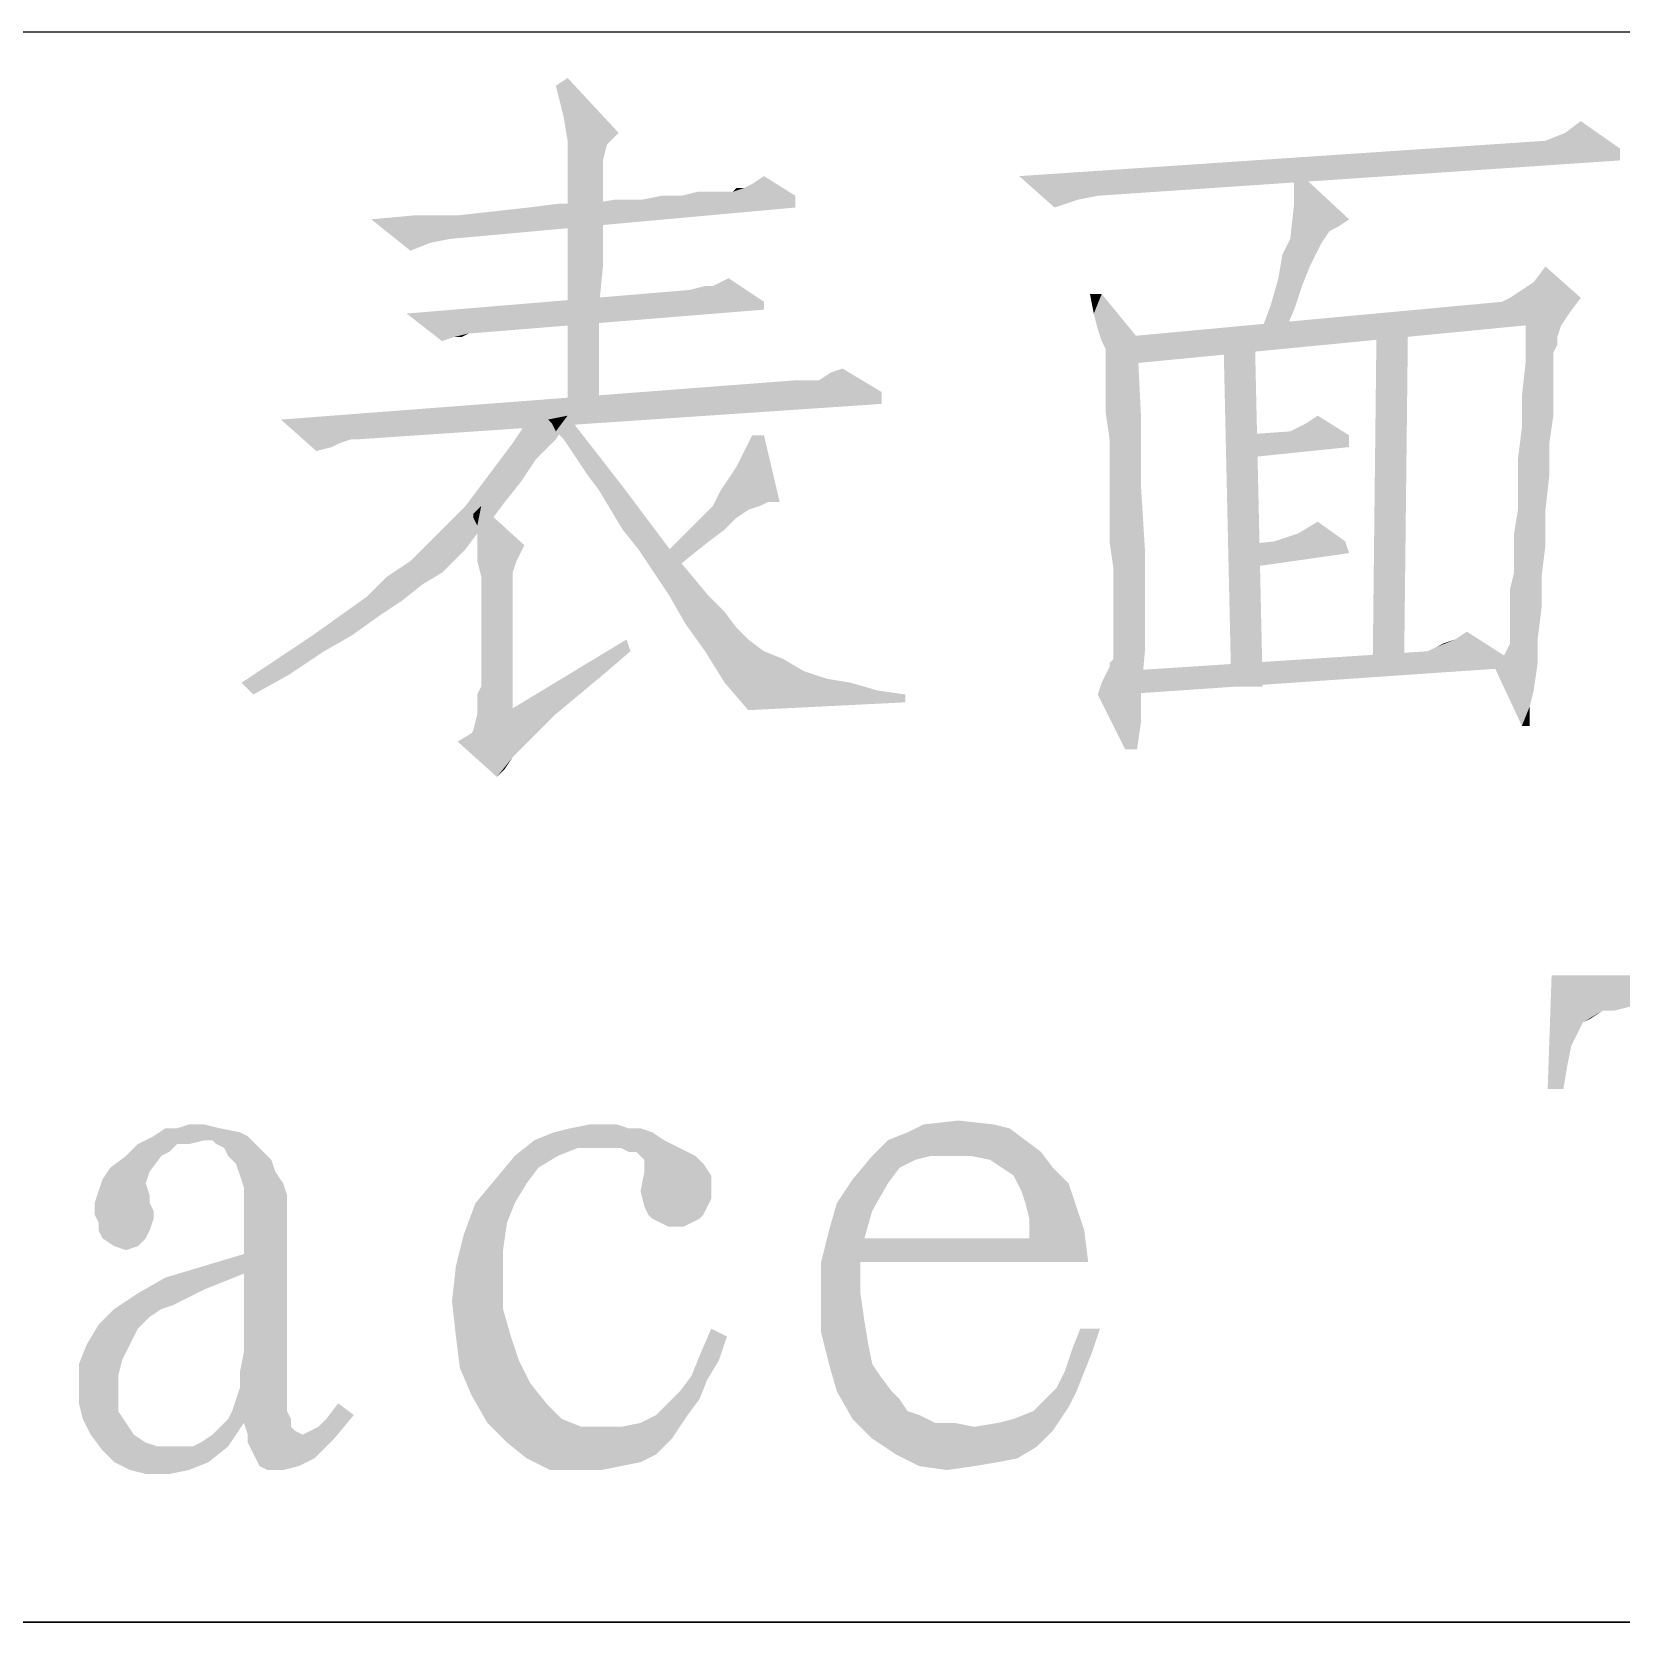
# Model space of a CAD drawing. Header units: millimetres. Extents: x 336 to 634, y 189 to 399.
# Drawn here: x 582.3 to 588.29, y 255.18 to 261.18 of the extents above; entities that cross this region are included whole.
import ezdxf

# ---------------------------------------------------------------- set-up
doc = ezdxf.new("R2010")
doc.units = ezdxf.units.MM

msp = doc.modelspace()

# ---------------------------------------------------------------- linework, layer by layer
at = {"color": 2, "linetype": 'Continuous'}
for p, q in [((448.54988, 261.17577), (628.54988, 261.17577)), ((448.54988, 255.17577), (628.54988, 255.17577))]:
    msp.add_line(p, q, dxfattribs=at)
at = {"color": 7, "linetype": 'Continuous'}
msp.add_line((448.54993, 255.17685), (628.54993, 255.17685), dxfattribs=at)
for points in [[(584.2889, 260.91281), (584.27408, 260.97207), (584.31853, 261.0017)], [(584.30371, 260.85355), (584.2889, 260.91281), (584.31853, 261.0017)], [(584.30371, 260.85355), (584.31853, 261.0017), (584.51112, 260.79429)], [(584.51112, 260.79429), (584.31853, 260.76466), (584.30371, 260.85355)], [(588.08149, 260.79429), (588.14075, 260.83873), (588.2889, 260.73503)], [(584.31853, 260.76466), (584.51112, 260.79429), (584.46668, 260.74985)], [(584.46668, 260.74985), (584.31853, 260.67577), (584.31853, 260.76466)], [(588.2889, 260.73503), (586.02223, 260.63133), (588.00742, 260.76466)], [(588.2889, 260.73503), (588.00742, 260.76466), (588.08149, 260.79429)], [(584.46668, 260.74985), (584.45186, 260.69059), (584.31853, 260.67577)], [(588.2889, 260.73503), (588.2889, 260.69059), (586.02223, 260.63133)], [(584.31853, 260.67577), (584.45186, 260.69059), (584.45186, 260.66096)], [(584.45186, 260.66096), (584.31853, 259.72762), (584.31853, 260.67577)], [(584.45186, 260.66096), (584.45186, 260.6017), (584.31853, 259.72762)], [(586.02223, 260.63133), (588.2889, 260.69059), (586.31853, 260.55725)], [(587.05927, 260.52762), (587.05927, 260.66096), (587.26668, 260.46836)], [(584.45186, 260.6017), (584.45186, 260.52762), (584.31853, 259.72762)], [(584.98519, 260.58688), (584.94075, 260.57207), (584.95557, 260.58688)], [(585.17779, 260.55725), (584.94075, 260.57207), (584.98519, 260.58688)], [(585.17779, 260.55725), (584.98519, 260.58688), (585.01482, 260.6017)], [(585.01482, 260.6017), (585.05927, 260.63133), (585.17779, 260.55725)], [(586.02223, 260.63133), (586.31853, 260.55725), (586.24445, 260.54244)], [(586.24445, 260.54244), (586.15557, 260.51281), (586.02223, 260.63133)], [(584.17038, 260.51281), (584.40742, 260.52762), (585.17779, 260.55725)], [(584.17038, 260.51281), (585.17779, 260.55725), (585.17779, 260.51281)], [(584.40742, 260.52762), (584.17038, 260.51281), (584.2889, 260.52762)], [(584.45186, 260.52762), (584.45186, 260.42392), (584.31853, 259.72762)], [(584.40742, 260.52762), (584.60001, 260.54244), (585.17779, 260.55725)], [(584.60001, 260.54244), (584.40742, 260.52762), (584.49631, 260.54244)], [(584.74816, 260.55725), (585.17779, 260.55725), (584.60001, 260.54244)], [(584.74816, 260.55725), (584.60001, 260.54244), (584.67408, 260.55725)], [(584.91112, 260.57207), (584.94075, 260.57207), (584.74816, 260.55725)], [(584.89631, 260.57207), (584.91112, 260.57207), (584.74816, 260.55725)], [(584.85186, 260.57207), (584.89631, 260.57207), (584.74816, 260.55725)], [(584.85186, 260.57207), (584.74816, 260.55725), (584.80742, 260.57207)], [(585.17779, 260.55725), (584.74816, 260.55725), (584.94075, 260.57207)], [(587.26668, 260.46836), (587.04445, 260.39429), (587.05927, 260.52762)], [(583.57779, 260.46836), (583.90371, 260.48318), (585.17779, 260.51281)], [(583.57779, 260.46836), (585.17779, 260.51281), (583.87408, 260.39429)], [(583.90371, 260.48318), (583.57779, 260.46836), (583.74075, 260.48318)], [(583.57779, 260.46836), (583.87408, 260.39429), (583.80001, 260.37947)], [(583.80001, 260.37947), (583.72594, 260.34985), (583.57779, 260.46836)], [(583.90371, 260.48318), (584.03705, 260.49799), (585.17779, 260.51281)], [(585.17779, 260.51281), (584.03705, 260.49799), (584.17038, 260.51281)], [(587.26668, 260.46836), (587.22223, 260.43873), (587.04445, 260.39429)], [(584.45186, 260.42392), (584.45186, 260.29059), (584.31853, 259.72762)], [(587.22223, 260.43873), (587.1926, 260.42392), (587.04445, 260.39429)], [(587.04445, 260.39429), (587.1926, 260.42392), (587.16297, 260.37947)], [(587.16297, 260.37947), (587.01482, 260.33503), (587.04445, 260.39429)], [(587.16297, 260.37947), (587.14816, 260.34985), (587.01482, 260.33503)], [(587.01482, 260.33503), (587.14816, 260.34985), (587.11853, 260.29059)], [(584.45186, 260.29059), (584.43705, 260.14244), (584.31853, 259.72762)], [(587.11853, 260.29059), (587.00001, 260.24614), (587.01482, 260.33503)], [(587.00001, 260.24614), (587.11853, 260.29059), (587.0889, 260.21651)], [(587.96297, 260.23133), (588.00742, 260.29059), (588.14075, 260.17207)], [(585.05927, 260.15725), (584.86668, 260.21651), (584.89631, 260.23133)], [(584.89631, 260.23133), (584.92594, 260.24614), (585.05927, 260.15725)], [(587.0889, 260.21651), (586.97038, 260.14244), (587.00001, 260.24614)], [(588.14075, 260.17207), (587.91853, 260.2017), (587.96297, 260.23133)], [(585.05927, 260.15725), (583.71112, 260.11281), (584.77779, 260.2017)], [(584.86668, 260.21651), (584.77779, 260.2017), (584.83705, 260.21651)], [(585.05927, 260.15725), (584.77779, 260.2017), (584.86668, 260.21651)], [(586.33334, 260.18688), (586.30371, 260.11281), (586.2889, 260.18688)], [(586.31853, 260.05355), (586.30371, 260.11281), (586.33334, 260.18688)], [(586.31853, 260.05355), (586.33334, 260.18688), (586.46668, 260.02392)], [(586.97038, 260.14244), (587.0889, 260.21651), (587.05927, 260.12762)], [(588.14075, 260.17207), (587.84445, 260.15725), (587.87408, 260.17207)], [(587.84445, 260.15725), (588.14075, 260.17207), (588.09631, 260.11281)], [(588.14075, 260.17207), (587.87408, 260.17207), (587.91853, 260.2017)], [(585.05927, 260.15725), (585.05927, 260.12762), (583.71112, 260.11281)], [(583.94816, 260.03873), (583.71112, 260.11281), (585.05927, 260.12762)], [(583.71112, 260.11281), (583.94816, 260.03873), (583.8889, 260.02392)], [(583.8889, 260.02392), (583.84445, 260.0091), (583.71112, 260.11281)], [(583.94816, 260.03873), (585.05927, 260.12762), (583.96297, 260.03873)], [(584.43705, 260.14244), (584.43705, 259.96466), (584.31853, 259.72762)], [(588.09631, 260.11281), (586.40742, 260.02392), (587.84445, 260.15725)], [(588.09631, 260.11281), (587.93334, 260.06836), (586.40742, 260.02392)], [(587.05927, 260.12762), (586.92594, 260.02392), (586.97038, 260.14244)], [(586.92594, 260.02392), (587.05927, 260.12762), (587.01482, 260.02392)], [(587.93334, 260.06836), (588.09631, 260.11281), (588.06668, 260.06836)], [(586.46668, 260.02392), (586.33334, 260.0091), (586.31853, 260.05355)], [(586.40742, 260.02392), (587.93334, 260.06836), (586.40742, 259.92022)], [(587.4889, 260.08318), (587.35557, 258.77947), (587.37038, 260.08318)], [(587.35557, 258.77947), (587.4889, 260.08318), (587.47408, 258.77947)], [(588.06668, 260.06836), (588.05186, 260.02392), (587.93334, 259.93503)], [(588.06668, 260.06836), (587.93334, 259.93503), (587.93334, 260.06836)], [(583.8889, 260.02392), (583.94816, 260.03873), (583.91853, 260.02392)], [(586.34816, 259.97947), (586.33334, 260.0091), (586.46668, 260.02392)], [(586.34816, 259.96466), (586.34816, 259.97947), (586.46668, 260.02392)], [(586.34816, 259.93503), (586.34816, 259.96466), (586.46668, 260.02392)], [(586.34816, 259.89059), (586.34816, 259.93503), (586.46668, 260.02392)], [(586.34816, 259.81651), (586.34816, 259.89059), (586.46668, 260.02392)], [(586.34816, 259.74244), (586.34816, 259.81651), (586.46668, 260.02392)], [(586.34816, 259.74244), (586.46668, 260.02392), (586.48149, 259.72762)], [(586.91112, 260.02392), (586.82223, 258.7054), (586.7926, 260.02392)], [(586.82223, 258.7054), (586.91112, 260.02392), (586.94075, 258.7054)], [(588.05186, 260.02392), (588.05186, 259.99429), (587.93334, 259.93503)], [(588.05186, 259.99429), (588.03705, 259.96466), (587.93334, 259.93503)], [(584.43705, 259.96466), (584.43705, 259.75725), (584.31853, 259.72762)], [(588.03705, 259.93503), (588.03705, 259.87577), (587.91853, 259.8017)], [(588.03705, 259.93503), (587.91853, 259.8017), (587.93334, 259.93503)], [(587.93334, 259.93503), (588.03705, 259.96466), (588.03705, 259.93503)], [(585.26668, 259.86096), (585.50371, 259.81651), (583.23705, 259.71281)], [(585.22223, 259.86096), (585.26668, 259.86096), (583.23705, 259.71281)], [(585.22223, 259.86096), (583.23705, 259.71281), (585.17779, 259.86096)], [(585.26668, 259.86096), (585.31112, 259.89059), (585.35557, 259.9054)], [(585.26668, 259.86096), (585.35557, 259.9054), (585.50371, 259.81651)], [(587.91853, 259.8017), (588.03705, 259.87577), (588.03705, 259.8017)], [(585.50371, 259.81651), (585.50371, 259.77207), (583.23705, 259.71281)], [(588.03705, 259.8017), (588.03705, 259.72762), (587.91853, 259.68318)], [(588.03705, 259.8017), (587.91853, 259.68318), (587.91853, 259.8017)], [(583.50371, 259.63874), (583.23705, 259.71281), (585.50371, 259.77207)], [(583.50371, 259.63874), (585.50371, 259.77207), (583.53334, 259.63874)], [(584.33334, 259.72762), (584.11112, 259.62392), (584.20001, 259.75725)], [(586.48149, 259.72762), (586.36297, 259.63873), (586.34816, 259.74244)], [(583.23705, 259.71281), (583.50371, 259.63874), (583.45927, 259.62392)], [(583.45927, 259.62392), (583.37038, 259.59429), (583.23705, 259.71281)], [(584.33334, 259.72762), (584.27408, 259.63874), (584.11112, 259.62392)], [(584.25927, 259.69799), (584.24445, 259.71281), (584.31853, 259.72762)], [(584.27408, 259.66836), (584.25927, 259.69799), (584.31853, 259.72762)], [(584.30371, 259.63874), (584.27408, 259.66836), (584.31853, 259.72762)], [(584.33334, 259.59429), (584.30371, 259.63874), (584.31853, 259.72762)], [(584.33334, 259.59429), (584.31853, 259.72762), (584.42223, 259.59429)], [(586.36297, 259.52022), (586.36297, 259.63873), (586.48149, 259.72762)], [(586.36297, 259.52022), (586.48149, 259.72762), (586.48149, 259.46096)], [(587.26668, 259.65355), (587.04445, 259.66836), (587.10371, 259.69799)], [(587.10371, 259.69799), (587.14816, 259.72762), (587.26668, 259.65355)], [(588.02223, 259.62392), (587.90371, 259.56466), (587.91853, 259.68318)], [(587.91853, 259.68318), (588.03705, 259.72762), (588.02223, 259.62392)], [(583.45927, 259.62392), (583.42964, 259.6091), (583.37038, 259.59429)], [(584.20001, 259.56466), (584.02223, 259.5054), (584.11112, 259.62392)], [(584.11112, 259.62392), (584.27408, 259.63874), (584.20001, 259.56466)], [(584.89631, 259.44614), (584.95557, 259.53503), (585.05927, 259.65355)], [(585.07408, 259.4017), (584.89631, 259.44614), (585.05927, 259.65355)], [(585.05927, 259.65355), (584.95557, 259.53503), (585.01482, 259.65355)], [(585.07408, 259.4017), (585.05927, 259.65355), (585.11853, 259.4017)], [(587.26668, 259.65355), (586.83705, 259.65355), (587.04445, 259.66836)], [(587.26668, 259.65355), (587.26668, 259.6091), (586.83705, 259.56466)], [(587.26668, 259.65355), (586.83705, 259.56466), (586.83705, 259.65355)], [(587.90371, 259.56466), (588.02223, 259.62392), (588.02223, 259.5054)], [(584.02223, 259.5054), (584.20001, 259.56466), (584.14075, 259.47577)], [(584.42223, 259.59429), (584.36297, 259.54985), (584.33334, 259.59429)], [(584.3926, 259.5054), (584.36297, 259.54985), (584.42223, 259.59429)], [(584.3926, 259.5054), (584.42223, 259.59429), (584.52594, 259.46096)], [(588.02223, 259.5054), (587.90371, 259.46096), (587.90371, 259.56466)], [(584.14075, 259.47577), (583.93334, 259.38688), (584.02223, 259.5054)], [(584.52594, 259.46096), (584.43705, 259.44614), (584.3926, 259.5054)], [(586.48149, 259.46096), (586.36297, 259.38688), (586.36297, 259.52022)], [(587.90371, 259.37207), (587.90371, 259.46096), (588.02223, 259.5054)], [(587.90371, 259.37207), (588.02223, 259.5054), (588.00742, 259.37207)], [(584.14075, 259.47577), (584.08149, 259.4017), (583.93334, 259.38688)], [(584.48149, 259.37207), (584.43705, 259.44614), (584.52594, 259.46096)], [(584.48149, 259.37207), (584.52594, 259.46096), (584.61482, 259.34244)], [(585.07408, 259.4017), (584.86668, 259.38688), (584.89631, 259.44614)], [(586.36297, 259.25355), (586.36297, 259.38688), (586.48149, 259.46096)], [(586.36297, 259.25355), (586.48149, 259.46096), (586.49631, 259.22392)], [(584.03705, 259.34244), (583.82964, 259.28318), (583.93334, 259.38688)], [(583.93334, 259.38688), (584.08149, 259.4017), (584.03705, 259.34244)], [(583.96297, 259.34244), (583.96297, 259.35725), (583.9926, 259.38688)], [(583.97779, 259.31281), (583.96297, 259.34244), (583.9926, 259.38688)], [(583.97779, 259.26836), (583.97779, 259.31281), (583.9926, 259.38688)], [(583.97779, 259.26836), (583.9926, 259.38688), (584.15557, 259.23873)], [(585.04445, 259.38688), (585.00001, 259.37207), (584.80742, 259.32762)], [(585.04445, 259.38688), (584.80742, 259.32762), (584.86668, 259.38688)], [(584.86668, 259.38688), (585.07408, 259.4017), (585.04445, 259.38688)], [(583.82964, 259.28318), (584.03705, 259.34244), (583.97779, 259.28318)], [(584.61482, 259.34244), (584.52594, 259.29799), (584.48149, 259.37207)], [(584.58519, 259.22392), (584.52594, 259.29799), (584.61482, 259.34244)], [(584.58519, 259.22392), (584.61482, 259.34244), (584.70371, 259.22392)], [(584.91112, 259.29799), (584.74816, 259.26836), (584.80742, 259.32762)], [(585.00001, 259.37207), (584.95557, 259.34244), (584.80742, 259.32762)], [(584.80742, 259.32762), (584.95557, 259.34244), (584.91112, 259.29799)], [(587.07408, 259.28318), (587.14816, 259.32762), (587.25186, 259.25355)], [(588.00742, 259.37207), (587.8889, 259.28318), (587.90371, 259.37207)], [(587.8889, 259.28318), (588.00742, 259.37207), (588.00742, 259.23873)], [(583.97779, 259.28318), (583.78519, 259.23873), (583.82964, 259.28318)], [(583.78519, 259.23873), (583.97779, 259.28318), (583.93334, 259.22392)], [(584.15557, 259.23873), (583.97779, 259.22392), (583.97779, 259.26836)], [(584.85186, 259.25355), (584.65927, 259.17947), (584.74816, 259.26836)], [(584.74816, 259.26836), (584.91112, 259.29799), (584.85186, 259.25355)], [(587.25186, 259.25355), (586.98519, 259.25355), (587.07408, 259.28318)], [(588.00742, 259.23873), (587.8889, 259.2091), (587.8889, 259.28318)], [(583.93334, 259.22392), (583.72594, 259.17947), (583.78519, 259.23873)], [(583.72594, 259.17947), (583.93334, 259.22392), (583.8889, 259.17947)], [(583.97779, 259.17947), (583.97779, 259.22392), (584.15557, 259.23873)], [(583.97779, 259.17947), (584.15557, 259.23873), (584.12594, 259.17947)], [(584.70371, 259.22392), (584.64445, 259.13503), (584.58519, 259.22392)], [(584.64445, 259.13503), (584.70371, 259.22392), (584.77779, 259.13503)], [(584.85186, 259.25355), (584.77779, 259.19429), (584.65927, 259.17947)], [(586.49631, 259.22392), (586.37779, 259.14985), (586.36297, 259.25355)], [(586.37779, 259.04614), (586.37779, 259.14985), (586.49631, 259.22392)], [(586.37779, 259.04614), (586.49631, 259.22392), (586.49631, 259.01651)], [(587.25186, 259.25355), (586.85186, 259.23873), (586.98519, 259.25355)], [(586.85186, 259.23873), (587.25186, 259.25355), (587.26668, 259.2091)], [(587.26668, 259.2091), (586.85186, 259.14985), (586.85186, 259.23873)], [(587.8889, 259.13503), (587.8889, 259.2091), (588.00742, 259.23873)], [(587.8889, 259.13503), (588.00742, 259.23873), (587.9926, 259.12022)], [(583.8889, 259.17947), (583.84445, 259.13503), (583.63705, 259.12021)], [(583.8889, 259.17947), (583.63705, 259.12021), (583.72594, 259.17947)], [(584.12594, 259.17947), (583.9926, 259.12021), (583.97779, 259.17947)], [(584.12594, 259.17947), (584.11112, 259.13503), (583.9926, 259.12021)], [(584.65927, 259.17947), (584.77779, 259.19429), (584.6889, 259.12021)], [(583.77038, 259.09059), (583.56297, 259.04614), (583.63705, 259.12021)], [(583.56297, 259.04614), (583.77038, 259.09059), (583.69631, 259.03133)], [(583.63705, 259.12021), (583.84445, 259.13503), (583.77038, 259.09059)], [(583.9926, 259.12021), (584.11112, 259.13503), (584.11112, 259.1054)], [(584.11112, 259.1054), (583.9926, 259.04614), (583.9926, 259.12021)], [(584.11112, 259.1054), (584.11112, 259.07577), (583.9926, 259.04614)], [(584.77779, 259.13503), (584.70371, 259.04614), (584.64445, 259.13503)], [(584.70371, 259.04614), (584.77779, 259.13503), (584.85186, 259.04614)], [(587.9926, 259.12022), (587.87408, 259.07577), (587.8889, 259.13503)], [(587.87408, 259.01651), (587.87408, 259.07577), (587.9926, 259.12022)], [(587.87408, 259.01651), (587.9926, 259.12022), (587.9926, 259.0017)], [(583.69631, 259.03133), (583.45927, 258.97207), (583.56297, 259.04614)], [(583.45927, 258.97207), (583.69631, 259.03133), (583.60742, 258.97207)], [(583.9926, 259.04614), (584.11112, 259.07577), (584.11112, 259.01651)], [(584.11112, 259.01651), (583.9926, 258.97207), (583.9926, 259.04614)], [(584.85186, 259.04614), (584.76297, 258.94244), (584.70371, 259.04614)], [(584.85186, 259.04614), (584.91112, 258.98688), (584.76297, 258.94244)], [(586.49631, 259.01651), (586.37779, 258.95725), (586.37779, 259.04614)], [(583.60742, 258.97207), (583.35557, 258.89799), (583.45927, 258.97207)], [(583.35557, 258.89799), (583.60742, 258.97207), (583.50371, 258.89799)], [(583.9926, 258.97207), (584.11112, 259.01651), (584.11112, 258.95725)], [(584.11112, 258.95725), (583.9926, 258.88318), (583.9926, 258.97207)], [(584.76297, 258.94244), (584.91112, 258.98688), (584.95557, 258.92762)], [(586.37779, 258.89799), (586.37779, 258.95725), (586.49631, 259.01651)], [(586.37779, 258.85355), (586.37779, 258.89799), (586.49631, 259.01651)], [(586.37779, 258.85355), (586.49631, 259.01651), (586.49631, 258.83873)], [(587.9926, 259.0017), (587.87408, 258.97207), (587.87408, 259.01651)], [(587.87408, 258.94244), (587.87408, 258.97207), (587.9926, 259.0017)], [(587.87408, 258.91281), (587.87408, 258.94244), (587.9926, 259.0017)], [(587.87408, 258.89799), (587.87408, 258.91281), (587.9926, 259.0017)], [(587.87408, 258.88318), (587.87408, 258.89799), (587.9926, 259.0017)], [(587.87408, 258.88318), (587.9926, 259.0017), (587.97779, 258.88318)], [(583.9926, 258.88318), (584.11112, 258.95725), (584.11112, 258.86836)], [(584.95557, 258.92762), (584.83705, 258.83873), (584.76297, 258.94244)], [(584.95557, 258.92762), (585.00001, 258.88318), (584.83705, 258.83873)], [(587.66668, 258.88318), (587.71112, 258.91281), (587.91853, 258.77947)], [(583.50371, 258.89799), (583.40001, 258.83873), (583.22223, 258.80911)], [(583.50371, 258.89799), (583.22223, 258.80911), (583.35557, 258.89799)], [(584.55557, 258.83873), (583.90371, 258.49799), (584.54075, 258.88318)], [(584.11112, 258.86836), (583.9926, 258.82392), (583.9926, 258.88318)], [(583.9926, 258.76466), (583.9926, 258.82392), (584.11112, 258.86836)], [(583.9926, 258.76466), (584.11112, 258.86836), (584.11112, 258.76466)], [(584.83705, 258.83873), (585.00001, 258.88318), (585.05927, 258.83873)], [(586.49631, 258.83873), (586.37779, 258.8091), (586.37779, 258.85355)], [(587.56297, 258.83873), (587.5926, 258.85355), (587.66668, 258.88318)], [(587.91853, 258.77947), (587.56297, 258.83873), (587.66668, 258.88318)], [(587.5926, 258.85355), (587.62223, 258.86836), (587.66668, 258.88318)], [(587.84445, 258.8091), (587.85927, 258.83873), (587.97779, 258.88318)], [(587.84445, 258.8091), (587.97779, 258.88318), (587.97779, 258.79429)], [(587.85927, 258.83873), (587.87408, 258.86836), (587.97779, 258.88318)], [(587.97779, 258.88318), (587.87408, 258.86836), (587.87408, 258.88318)], [(583.26668, 258.74985), (583.0889, 258.72022), (583.22223, 258.80911)], [(583.22223, 258.80911), (583.40001, 258.83873), (583.26668, 258.74985)], [(584.55557, 258.83873), (584.45186, 258.74985), (583.90371, 258.49799)], [(585.05927, 258.83873), (584.91112, 258.72022), (584.83705, 258.83873)], [(585.05927, 258.83873), (585.13334, 258.80911), (584.91112, 258.72022)], [(585.13334, 258.80911), (585.20742, 258.76466), (584.91112, 258.72022)], [(586.31853, 258.67577), (586.33334, 258.72022), (586.49631, 258.83873)], [(586.31853, 258.67577), (586.49631, 258.83873), (586.48149, 258.67577)], [(586.33334, 258.72022), (586.34816, 258.74985), (586.49631, 258.83873)], [(586.34816, 258.74985), (586.36297, 258.77947), (586.49631, 258.83873)], [(586.36297, 258.79429), (586.37779, 258.8091), (586.49631, 258.83873)], [(586.36297, 258.77947), (586.36297, 258.79429), (586.49631, 258.83873)], [(587.91853, 258.77947), (586.42223, 258.76466), (587.56297, 258.83873)], [(587.97779, 258.79429), (587.81482, 258.77947), (587.84445, 258.8091)], [(587.81482, 258.77947), (587.97779, 258.79429), (587.96297, 258.69059)], [(583.0889, 258.72022), (583.26668, 258.74985), (583.13334, 258.67577)], [(584.45186, 258.74985), (584.36297, 258.67577), (583.90371, 258.49799)], [(583.97779, 258.67577), (583.9926, 258.7054), (584.11112, 258.76466)], [(583.97779, 258.67577), (584.11112, 258.76466), (584.11112, 258.66096)], [(584.11112, 258.76466), (583.9926, 258.7054), (583.9926, 258.76466)], [(585.20742, 258.76466), (585.29631, 258.73503), (584.91112, 258.72022)], [(584.91112, 258.72022), (585.29631, 258.73503), (585.38519, 258.72022)], [(585.38519, 258.72022), (585.00001, 258.61651), (584.91112, 258.72022)], [(585.38519, 258.72022), (585.4889, 258.69059), (585.00001, 258.61651)], [(586.42223, 258.76466), (587.91853, 258.77947), (586.40742, 258.67577)], [(587.96297, 258.69059), (587.91853, 258.55725), (587.81482, 258.77947)], [(584.36297, 258.67577), (584.27408, 258.6017), (583.90371, 258.49799)], [(583.96297, 258.54244), (583.97779, 258.6017), (584.11112, 258.66096)], [(583.96297, 258.54244), (584.11112, 258.66096), (584.11112, 258.52762)], [(584.11112, 258.66096), (583.97779, 258.64614), (583.97779, 258.67577)], [(583.97779, 258.61651), (583.97779, 258.64614), (584.11112, 258.66096)], [(583.97779, 258.6017), (583.97779, 258.61651), (584.11112, 258.66096)], [(585.4889, 258.69059), (585.5926, 258.67577), (585.00001, 258.61651)], [(585.5926, 258.67577), (585.5926, 258.64614), (585.00001, 258.61651)], [(586.48149, 258.67577), (586.42223, 258.46836), (586.31853, 258.67577)], [(586.48149, 258.67577), (586.48149, 258.57207), (586.42223, 258.46836)], [(587.96297, 258.69059), (587.94816, 258.63133), (587.91853, 258.55725)], [(584.27408, 258.6017), (584.21482, 258.54244), (583.90371, 258.49799)], [(587.91853, 258.55725), (587.94816, 258.63133), (587.94816, 258.55725)], [(583.90371, 258.49799), (584.21482, 258.54244), (584.15557, 258.48318)], [(584.11112, 258.52762), (583.93334, 258.48318), (583.96297, 258.54244)], [(586.42223, 258.46836), (586.48149, 258.57207), (586.46668, 258.46836)], [(583.90371, 258.49799), (584.15557, 258.48318), (584.11112, 258.43873)], [(584.11112, 258.43873), (584.05186, 258.36466), (583.90371, 258.49799)], [(584.11112, 258.43873), (584.08149, 258.39429), (584.05186, 258.36466)], [(588.14911, 257.43873), (588.01578, 257.18688), (588.0306, 257.61651)], [(588.0306, 257.61651), (589.14171, 257.61651), (588.22319, 257.48318)], [(588.0306, 257.61651), (588.22319, 257.48318), (588.14911, 257.43873)], [(589.14171, 257.61651), (588.32689, 257.49799), (588.22319, 257.48318)], [(588.22319, 257.48318), (588.17874, 257.45355), (588.14911, 257.43873)], [(588.22319, 257.48318), (588.32689, 257.49799), (588.26763, 257.48318)], [(588.14911, 257.43873), (588.1343, 257.4091), (588.01578, 257.18688)], [(588.1343, 257.4091), (588.10467, 257.34985), (588.01578, 257.18688)], [(588.10467, 257.34985), (588.08986, 257.27577), (588.01578, 257.18688)], [(588.01578, 257.18688), (588.08986, 257.27577), (588.07504, 257.18688)], [(582.94911, 257.05355), (582.84541, 257.03873), (582.88986, 257.05355)], [(582.84541, 257.03873), (582.94911, 257.05355), (583.00837, 257.03873)], [(584.46023, 257.05355), (584.50467, 257.05355), (584.32689, 257.03873)], [(584.46023, 257.05355), (584.32689, 257.03873), (584.40097, 257.05355)], [(584.32689, 257.03873), (584.50467, 257.05355), (584.54911, 257.03873)], [(585.92689, 257.05355), (585.98615, 257.03873), (585.60097, 257.02392)], [(585.92689, 257.05355), (585.60097, 257.02392), (585.66023, 257.05355)], [(585.66023, 257.05355), (585.79356, 257.06836), (585.92689, 257.05355)], [(583.11208, 257.0091), (582.94911, 256.99429), (582.69726, 256.97947)], [(583.11208, 257.0091), (582.69726, 256.97947), (582.75652, 257.0091)], [(582.84541, 256.97947), (582.69726, 256.97947), (582.94911, 256.99429)], [(583.00837, 257.03873), (583.08245, 257.02392), (582.75652, 257.0091)], [(582.84541, 257.03873), (583.00837, 257.03873), (582.75652, 257.0091)], [(582.84541, 257.03873), (582.75652, 257.0091), (582.80097, 257.03873)], [(582.75652, 257.0091), (583.08245, 257.02392), (583.11208, 257.0091)], [(582.84541, 256.97947), (582.94911, 256.99429), (582.88986, 256.97947)], [(582.97874, 256.99429), (582.94911, 256.99429), (583.11208, 257.0091)], [(582.99356, 256.97947), (582.97874, 256.99429), (583.11208, 257.0091)], [(582.99356, 256.97947), (583.11208, 257.0091), (583.14171, 256.97947)], [(584.35652, 256.96466), (584.11948, 256.93503), (584.19356, 256.99429)], [(584.638, 257.02392), (584.19356, 256.99429), (584.26763, 257.02392)], [(584.19356, 256.99429), (584.638, 257.02392), (584.68245, 256.99429)], [(584.19356, 256.99429), (584.68245, 256.99429), (584.35652, 256.96466)], [(584.54911, 257.03873), (584.59356, 257.03873), (584.26763, 257.02392)], [(584.54911, 257.03873), (584.26763, 257.02392), (584.32689, 257.03873)], [(584.26763, 257.02392), (584.59356, 257.03873), (584.638, 257.02392)], [(584.44541, 256.96466), (584.35652, 256.96466), (584.68245, 256.99429)], [(584.48986, 256.96466), (584.44541, 256.96466), (584.68245, 256.99429)], [(584.51948, 256.96466), (584.48986, 256.96466), (584.68245, 256.99429)], [(584.51948, 256.96466), (584.68245, 256.99429), (584.74171, 256.96466)], [(586.04541, 256.99429), (586.10467, 256.94985), (585.46763, 256.93503)], [(586.04541, 256.99429), (585.46763, 256.93503), (585.52689, 256.99429)], [(585.52689, 256.99429), (585.60097, 257.02392), (585.98615, 257.03873)], [(585.52689, 256.99429), (585.98615, 257.03873), (586.04541, 256.99429)], [(582.78615, 256.93503), (582.59356, 256.89059), (582.65282, 256.93503)], [(582.59356, 256.89059), (582.78615, 256.93503), (582.74171, 256.87577)], [(582.84541, 256.97947), (582.81578, 256.94985), (582.65282, 256.93503)], [(582.84541, 256.97947), (582.65282, 256.93503), (582.69726, 256.97947)], [(582.65282, 256.93503), (582.81578, 256.94985), (582.78615, 256.93503)], [(583.14171, 256.97947), (583.02319, 256.96466), (582.99356, 256.97947)], [(583.02319, 256.96466), (583.14171, 256.97947), (583.17134, 256.94985)], [(583.17134, 256.94985), (583.038, 256.93503), (583.02319, 256.96466)], [(583.038, 256.93503), (583.17134, 256.94985), (583.20097, 256.92022)], [(583.20097, 256.92022), (583.06763, 256.9054), (583.038, 256.93503)], [(583.06763, 256.9054), (583.20097, 256.92022), (583.21578, 256.87577)], [(584.28245, 256.93503), (584.20837, 256.89059), (584.04541, 256.84614)], [(584.28245, 256.93503), (584.04541, 256.84614), (584.11948, 256.93503)], [(584.11948, 256.93503), (584.35652, 256.96466), (584.28245, 256.93503)], [(584.74171, 256.96466), (584.54911, 256.94985), (584.51948, 256.96466)], [(584.57874, 256.94985), (584.54911, 256.94985), (584.74171, 256.96466)], [(584.59356, 256.93503), (584.57874, 256.94985), (584.74171, 256.96466)], [(584.59356, 256.93503), (584.74171, 256.96466), (584.80097, 256.93503)], [(584.80097, 256.93503), (584.60837, 256.92022), (584.59356, 256.93503)], [(584.60837, 256.9054), (584.60837, 256.92022), (584.80097, 256.93503)], [(584.60837, 256.9054), (584.80097, 256.93503), (584.8306, 256.9054)], [(585.6306, 256.92022), (585.39356, 256.84614), (585.46763, 256.93503)], [(585.6306, 256.92022), (585.57134, 256.89059), (585.39356, 256.84614)], [(585.68986, 256.93503), (585.46763, 256.93503), (586.10467, 256.94985)], [(585.46763, 256.93503), (585.68986, 256.93503), (585.6306, 256.92022)], [(585.76393, 256.93503), (585.68986, 256.93503), (586.10467, 256.94985)], [(585.838, 256.93503), (585.76393, 256.93503), (586.10467, 256.94985)], [(585.91208, 256.92022), (585.838, 256.93503), (586.10467, 256.94985)], [(585.95652, 256.89059), (585.91208, 256.92022), (586.10467, 256.94985)], [(585.95652, 256.89059), (586.10467, 256.94985), (586.14911, 256.89059)], [(582.74171, 256.87577), (582.56393, 256.84614), (582.59356, 256.89059)], [(582.56393, 256.84614), (582.74171, 256.87577), (582.72689, 256.83133)], [(583.21578, 256.87577), (583.08245, 256.86096), (583.06763, 256.9054)], [(583.08245, 256.86096), (583.21578, 256.87577), (583.24541, 256.83133)], [(583.24541, 256.83133), (583.09726, 256.81651), (583.08245, 256.86096)], [(584.04541, 256.84614), (584.20837, 256.89059), (584.16393, 256.83133)], [(584.86023, 256.86096), (584.59356, 256.8017), (584.60837, 256.87577)], [(584.86023, 256.86096), (584.86023, 256.81651), (584.59356, 256.8017)], [(584.8306, 256.9054), (584.60837, 256.87577), (584.60837, 256.9054)], [(584.60837, 256.87577), (584.8306, 256.9054), (584.86023, 256.86096)], [(585.39356, 256.84614), (585.57134, 256.89059), (585.52689, 256.83133)], [(586.14911, 256.89059), (586.00097, 256.86096), (585.95652, 256.89059)], [(586.00097, 256.86096), (586.14911, 256.89059), (586.20837, 256.83133)], [(586.20837, 256.83133), (586.0306, 256.8017), (586.00097, 256.86096)], [(582.74171, 256.78688), (582.5343, 256.75725), (582.54911, 256.8017)], [(582.72689, 256.83133), (582.54911, 256.8017), (582.56393, 256.84614)], [(582.54911, 256.8017), (582.72689, 256.83133), (582.74171, 256.78688)], [(583.09726, 256.81651), (583.24541, 256.83133), (583.26023, 256.78688)], [(583.26023, 256.78688), (583.09726, 256.75725), (583.09726, 256.81651)], [(584.16393, 256.83133), (583.97134, 256.75725), (584.04541, 256.84614)], [(583.97134, 256.75725), (584.16393, 256.83133), (584.11948, 256.75725)], [(584.59356, 256.8017), (584.86023, 256.81651), (584.86023, 256.77207)], [(584.86023, 256.77207), (584.60837, 256.74244), (584.59356, 256.8017)], [(585.52689, 256.83133), (585.3343, 256.75725), (585.39356, 256.84614)], [(585.3343, 256.75725), (585.52689, 256.83133), (585.46763, 256.72762)], [(586.04541, 256.75725), (586.0306, 256.8017), (586.20837, 256.83133)], [(586.04541, 256.75725), (586.20837, 256.83133), (586.238, 256.74244)], [(582.5343, 256.75725), (582.74171, 256.78688), (582.74171, 256.75725)], [(582.74171, 256.75725), (582.75652, 256.72762), (582.5343, 256.71281)], [(582.74171, 256.75725), (582.5343, 256.71281), (582.5343, 256.75725)], [(583.09726, 256.75725), (583.26023, 256.78688), (583.26023, 256.72762)], [(583.26023, 256.72762), (583.09726, 256.56466), (583.09726, 256.75725)], [(584.11948, 256.75725), (584.08986, 256.68318), (583.92689, 256.63873)], [(584.11948, 256.75725), (583.92689, 256.63873), (583.97134, 256.75725)], [(584.60837, 256.74244), (584.86023, 256.77207), (584.84541, 256.74244)], [(584.84541, 256.74244), (584.62319, 256.71281), (584.60837, 256.74244)], [(584.62319, 256.71281), (584.84541, 256.74244), (584.8306, 256.71281)], [(585.46763, 256.72762), (585.30467, 256.65355), (585.3343, 256.75725)], [(586.238, 256.74244), (586.06023, 256.69799), (586.04541, 256.75725)], [(586.06023, 256.69799), (586.238, 256.74244), (586.26763, 256.65355)], [(582.5343, 256.71281), (582.75652, 256.72762), (582.75652, 256.69799)], [(582.75652, 256.69799), (582.54911, 256.68318), (582.5343, 256.71281)], [(582.54911, 256.65355), (582.54911, 256.68318), (582.75652, 256.69799)], [(582.54911, 256.65355), (582.75652, 256.69799), (582.74171, 256.65355)], [(583.08245, 256.12022), (583.09726, 256.19429), (583.26023, 256.72762)], [(583.08245, 256.06096), (583.08245, 256.12022), (583.26023, 256.72762)], [(583.08245, 256.06096), (583.26023, 256.72762), (583.26023, 255.97207)], [(583.09726, 256.49059), (583.09726, 256.56466), (583.26023, 256.72762)], [(583.09726, 256.37207), (583.09726, 256.49059), (583.26023, 256.72762)], [(583.09726, 256.28318), (583.09726, 256.37207), (583.26023, 256.72762)], [(583.09726, 256.19429), (583.09726, 256.28318), (583.26023, 256.72762)], [(583.92689, 256.63873), (584.08986, 256.68318), (584.07504, 256.57947)], [(584.8306, 256.71281), (584.638, 256.69799), (584.62319, 256.71281)], [(584.638, 256.69799), (584.8306, 256.71281), (584.81578, 256.69799)], [(584.81578, 256.69799), (584.66763, 256.68318), (584.638, 256.69799)], [(584.69726, 256.66836), (584.66763, 256.68318), (584.81578, 256.69799)], [(584.69726, 256.66836), (584.81578, 256.69799), (584.75652, 256.66836)], [(585.30467, 256.65355), (585.46763, 256.72762), (585.438, 256.62392)], [(586.26763, 256.65355), (586.06023, 256.62392), (586.06023, 256.69799)], [(582.74171, 256.65355), (582.56393, 256.62392), (582.54911, 256.65355)], [(582.56393, 256.62392), (582.74171, 256.65355), (582.72689, 256.62392)], [(582.72689, 256.62392), (582.60837, 256.59429), (582.56393, 256.62392)], [(582.60837, 256.59429), (582.72689, 256.62392), (582.69726, 256.59429)], [(584.07504, 256.57947), (583.89726, 256.52022), (583.92689, 256.63873)], [(585.438, 256.62392), (585.27504, 256.53503), (585.30467, 256.65355)], [(585.438, 256.62392), (586.06023, 256.62392), (585.27504, 256.53503)], [(585.42319, 256.53503), (585.27504, 256.53503), (586.06023, 256.62392)], [(586.28245, 256.53503), (585.42319, 256.53503), (586.06023, 256.62392)], [(586.06023, 256.62392), (586.26763, 256.65355), (586.28245, 256.53503)], [(582.69726, 256.59429), (582.65282, 256.57947), (582.60837, 256.59429)], [(583.09726, 256.49059), (582.94911, 256.52022), (583.09726, 256.56466)], [(583.89726, 256.52022), (584.07504, 256.57947), (584.07504, 256.46096)], [(583.09726, 256.49059), (582.80097, 256.47577), (582.94911, 256.52022)], [(584.07504, 256.46096), (583.88245, 256.38688), (583.89726, 256.52022)], [(585.42319, 256.53503), (585.42319, 256.41651), (585.27504, 256.4017)], [(585.42319, 256.53503), (585.27504, 256.4017), (585.27504, 256.53503)], [(583.02319, 256.46096), (582.69726, 256.41651), (582.80097, 256.47577)], [(583.02319, 256.46096), (582.94911, 256.43133), (582.69726, 256.41651)], [(582.80097, 256.47577), (583.09726, 256.49059), (583.02319, 256.46096)], [(583.88245, 256.38688), (584.07504, 256.46096), (584.07504, 256.35725)], [(582.88986, 256.4017), (582.60837, 256.35725), (582.69726, 256.41651)], [(582.88986, 256.4017), (582.8306, 256.37207), (582.60837, 256.35725)], [(582.69726, 256.41651), (582.94911, 256.43133), (582.88986, 256.4017)], [(584.07504, 256.35725), (583.89726, 256.25355), (583.88245, 256.38688)], [(585.27504, 256.4017), (585.42319, 256.41651), (585.438, 256.31281)], [(585.438, 256.31281), (585.27504, 256.26836), (585.27504, 256.4017)], [(582.78615, 256.35725), (582.74171, 256.32762), (582.54911, 256.29799)], [(582.78615, 256.35725), (582.54911, 256.29799), (582.60837, 256.35725)], [(582.54911, 256.29799), (582.74171, 256.32762), (582.71208, 256.29799)], [(582.60837, 256.35725), (582.8306, 256.37207), (582.78615, 256.35725)], [(583.89726, 256.25355), (584.07504, 256.35725), (584.10467, 256.25355)], [(582.71208, 256.29799), (582.69726, 256.28318), (582.50467, 256.22392)], [(582.71208, 256.29799), (582.50467, 256.22392), (582.54911, 256.29799)], [(582.50467, 256.22392), (582.69726, 256.28318), (582.66763, 256.22392)], [(584.91948, 256.25355), (584.81578, 256.17947), (584.86023, 256.28318)], [(585.27504, 256.26836), (585.438, 256.31281), (585.45282, 256.22392)], [(585.45282, 256.22392), (585.30467, 256.14985), (585.27504, 256.26836)], [(586.32689, 256.28318), (586.22319, 256.2091), (586.25282, 256.28318)], [(586.22319, 256.2091), (586.32689, 256.28318), (586.29726, 256.19429)], [(582.66763, 256.22392), (582.638, 256.16466), (582.47504, 256.14985)], [(582.66763, 256.22392), (582.47504, 256.14985), (582.50467, 256.22392)], [(584.10467, 256.25355), (583.91208, 256.13503), (583.89726, 256.25355)], [(584.10467, 256.25355), (584.1343, 256.16466), (583.91208, 256.13503)], [(584.81578, 256.17947), (584.91948, 256.25355), (584.88986, 256.16466)], [(585.30467, 256.14985), (585.45282, 256.22392), (585.46763, 256.14985)], [(586.29726, 256.19429), (586.19356, 256.12022), (586.22319, 256.2091)], [(582.47504, 256.14985), (582.638, 256.16466), (582.62319, 256.1054)], [(582.62319, 256.1054), (582.47504, 256.07577), (582.47504, 256.14985)], [(583.91208, 256.13503), (584.1343, 256.16466), (584.17874, 256.07577)], [(584.88986, 256.16466), (584.78615, 256.1054), (584.81578, 256.17947)], [(584.78615, 256.1054), (584.88986, 256.16466), (584.84541, 256.09059)], [(585.46763, 256.14985), (585.3343, 256.04614), (585.30467, 256.14985)], [(585.46763, 256.14985), (585.49726, 256.1054), (585.3343, 256.04614)], [(586.19356, 256.12022), (586.29726, 256.19429), (586.26763, 256.12022)], [(582.47504, 256.07577), (582.62319, 256.1054), (582.62319, 256.03133)], [(584.17874, 256.07577), (583.95652, 256.03133), (583.91208, 256.13503)], [(584.84541, 256.09059), (584.74171, 256.04614), (584.78615, 256.1054)], [(584.74171, 256.04614), (584.84541, 256.09059), (584.81578, 256.01651)], [(585.3343, 256.04614), (585.49726, 256.1054), (585.54171, 256.04614)], [(586.26763, 256.12022), (586.16393, 256.06096), (586.19356, 256.12022)], [(586.16393, 256.06096), (586.26763, 256.12022), (586.238, 256.04614)], [(582.62319, 256.03133), (582.47504, 256.0017), (582.47504, 256.07577)], [(582.47504, 256.0017), (582.62319, 256.03133), (582.62319, 255.97207)], [(583.05282, 255.97207), (583.06763, 256.01651), (583.08245, 256.06096)], [(583.26023, 255.97207), (583.05282, 255.97207), (583.08245, 256.06096)], [(583.95652, 256.03133), (584.17874, 256.07577), (584.238, 256.0017)], [(584.238, 256.0017), (584.01578, 255.92762), (583.95652, 256.03133)], [(584.81578, 256.01651), (584.69726, 256.0017), (584.74171, 256.04614)], [(585.54171, 256.04614), (585.39356, 255.94244), (585.3343, 256.04614)], [(585.54171, 256.04614), (585.57134, 256.01651), (585.39356, 255.94244)], [(586.238, 256.04614), (586.11948, 256.01651), (586.16393, 256.06096)], [(586.11948, 256.01651), (586.238, 256.04614), (586.20837, 255.98688)], [(582.62319, 255.97207), (582.48986, 255.94244), (582.47504, 256.0017)], [(582.48986, 255.94244), (582.62319, 255.97207), (582.65282, 255.92762)], [(583.26023, 255.97207), (583.038, 255.94244), (583.05282, 255.97207)], [(583.038, 255.94244), (583.26023, 255.97207), (583.27504, 255.94244)], [(583.51208, 255.95725), (583.40837, 255.94244), (583.45282, 256.0017)], [(584.238, 256.0017), (584.29726, 255.94244), (584.01578, 255.92762)], [(584.65282, 255.95725), (584.69726, 256.0017), (584.81578, 256.01651)], [(584.65282, 255.95725), (584.81578, 256.01651), (584.77134, 255.95725)], [(585.57134, 256.01651), (585.60097, 255.97207), (585.39356, 255.94244)], [(585.60097, 255.97207), (585.64541, 255.95725), (585.39356, 255.94244)], [(586.00097, 255.94244), (586.07504, 255.97207), (586.20837, 255.98688)], [(586.00097, 255.94244), (586.20837, 255.98688), (586.17874, 255.94244)], [(586.20837, 255.98688), (586.07504, 255.97207), (586.11948, 256.01651)], [(582.65282, 255.92762), (582.51948, 255.88318), (582.48986, 255.94244)], [(582.51948, 255.88318), (582.65282, 255.92762), (582.68245, 255.88318)], [(582.90467, 255.83873), (582.9343, 255.85355), (583.09726, 255.92762)], [(582.90467, 255.83873), (583.09726, 255.92762), (583.038, 255.83873)], [(582.9343, 255.85355), (582.97874, 255.88318), (583.09726, 255.92762)], [(582.97874, 255.88318), (583.00837, 255.91281), (583.09726, 255.92762)], [(583.09726, 255.92762), (583.00837, 255.91281), (583.038, 255.94244)], [(583.038, 255.94244), (583.27504, 255.94244), (583.09726, 255.92762)], [(583.09726, 255.92762), (583.27504, 255.94244), (583.27504, 255.91281)], [(583.27504, 255.91281), (583.11208, 255.88318), (583.09726, 255.92762)], [(583.27504, 255.91281), (583.28986, 255.89799), (583.11208, 255.88318)], [(583.31948, 255.88318), (583.34911, 255.89799), (583.51208, 255.95725)], [(583.31948, 255.88318), (583.51208, 255.95725), (583.438, 255.86836)], [(583.34911, 255.89799), (583.37874, 255.91281), (583.51208, 255.95725)], [(583.37874, 255.91281), (583.40837, 255.94244), (583.51208, 255.95725)], [(584.01578, 255.92762), (584.29726, 255.94244), (584.37134, 255.91281)], [(584.37134, 255.91281), (584.08986, 255.85355), (584.01578, 255.92762)], [(584.74171, 255.91281), (584.71208, 255.86836), (584.08986, 255.85355)], [(584.51948, 255.91281), (584.74171, 255.91281), (584.08986, 255.85355)], [(584.44541, 255.91281), (584.51948, 255.91281), (584.08986, 255.85355)], [(584.37134, 255.91281), (584.44541, 255.91281), (584.08986, 255.85355)], [(584.51948, 255.91281), (584.59356, 255.92762), (584.77134, 255.95725)], [(584.51948, 255.91281), (584.77134, 255.95725), (584.74171, 255.91281)], [(584.77134, 255.95725), (584.59356, 255.92762), (584.65282, 255.95725)], [(585.39356, 255.94244), (585.64541, 255.95725), (585.70467, 255.92762)], [(585.70467, 255.92762), (585.46763, 255.86836), (585.39356, 255.94244)], [(585.77874, 255.92762), (585.85282, 255.91281), (585.46763, 255.86836)], [(585.70467, 255.92762), (585.77874, 255.92762), (585.46763, 255.86836)], [(585.85282, 255.91281), (586.14911, 255.89799), (585.46763, 255.86836)], [(585.85282, 255.91281), (585.94171, 255.92762), (586.17874, 255.94244)], [(585.85282, 255.91281), (586.17874, 255.94244), (586.14911, 255.89799)], [(586.17874, 255.94244), (585.94171, 255.92762), (586.00097, 255.94244)], [(582.68245, 255.88318), (582.56393, 255.82392), (582.51948, 255.88318)], [(582.68245, 255.88318), (582.72689, 255.85355), (582.56393, 255.82392)], [(582.72689, 255.85355), (582.77134, 255.83873), (582.56393, 255.82392)], [(583.11208, 255.88318), (583.28986, 255.89799), (583.31948, 255.88318)], [(583.31948, 255.88318), (583.438, 255.86836), (583.11208, 255.85355)], [(583.31948, 255.88318), (583.11208, 255.85355), (583.11208, 255.88318)], [(583.12689, 255.82392), (583.11208, 255.85355), (583.438, 255.86836)], [(583.14171, 255.79429), (583.12689, 255.82392), (583.438, 255.86836)], [(583.14171, 255.79429), (583.438, 255.86836), (583.36393, 255.79429)], [(584.08986, 255.85355), (584.71208, 255.86836), (584.68245, 255.83873)], [(584.68245, 255.83873), (584.16393, 255.79429), (584.08986, 255.85355)], [(585.46763, 255.86836), (586.14911, 255.89799), (586.11948, 255.86836)], [(586.11948, 255.86836), (585.55652, 255.8091), (585.46763, 255.86836)], [(586.11948, 255.86836), (586.08986, 255.83873), (585.55652, 255.8091)], [(582.90467, 255.83873), (583.038, 255.83873), (582.56393, 255.82392)], [(582.86023, 255.83873), (582.90467, 255.83873), (582.56393, 255.82392)], [(582.81578, 255.83873), (582.86023, 255.83873), (582.56393, 255.82392)], [(582.77134, 255.83873), (582.81578, 255.83873), (582.56393, 255.82392)], [(582.60837, 255.77948), (582.56393, 255.82392), (583.038, 255.83873)], [(582.60837, 255.77948), (583.038, 255.83873), (582.96393, 255.77948)], [(583.36393, 255.79429), (583.15652, 255.76466), (583.14171, 255.79429)], [(583.15652, 255.76466), (583.36393, 255.79429), (583.30467, 255.76466)], [(584.68245, 255.83873), (584.65282, 255.8091), (584.16393, 255.79429)], [(584.16393, 255.79429), (584.65282, 255.8091), (584.59356, 255.77947)], [(584.59356, 255.77947), (584.25282, 255.74984), (584.16393, 255.79429)], [(585.55652, 255.8091), (586.08986, 255.83873), (586.01578, 255.79429)], [(586.01578, 255.79429), (585.64541, 255.76466), (585.55652, 255.8091)], [(586.01578, 255.79429), (585.94171, 255.77947), (585.64541, 255.76466)], [(582.96393, 255.77948), (582.66763, 255.74985), (582.60837, 255.77948)], [(582.66763, 255.74985), (582.96393, 255.77948), (582.88986, 255.74985)], [(582.88986, 255.74985), (582.72689, 255.73503), (582.66763, 255.74985)], [(582.72689, 255.73503), (582.88986, 255.74985), (582.81578, 255.73503)], [(583.30467, 255.76466), (583.18615, 255.74985), (583.15652, 255.76466)], [(583.21578, 255.74985), (583.18615, 255.74985), (583.30467, 255.76466)], [(583.21578, 255.74985), (583.30467, 255.76466), (583.24541, 255.74985)], [(584.59356, 255.77947), (584.51948, 255.76466), (584.25282, 255.74984)], [(584.34171, 255.74984), (584.25282, 255.74984), (584.51948, 255.76466)], [(584.34171, 255.74984), (584.51948, 255.76466), (584.44541, 255.74984)], [(585.64541, 255.76466), (585.94171, 255.77947), (585.85282, 255.76466)], [(585.85282, 255.76466), (585.74911, 255.74985), (585.64541, 255.76466)]]:
    msp.add_solid(points, dxfattribs=at)

doc.saveas('drawing.dxf')
